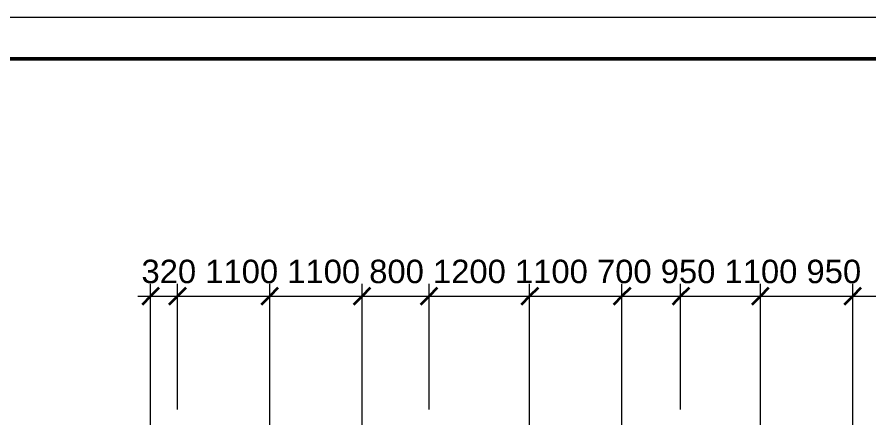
# Model space of a CAD drawing. Header units: millimetres. Extents: x -6983 to 114033, y -5968 to 36007.
# Drawn here: x -1908 to 8243, y 31232 to 36007 of the extents above; entities that cross this region are included whole.
import ezdxf

# ---------------------------------------------------------------- set-up
doc = ezdxf.new("R2010")
doc.units = ezdxf.units.MM
doc.layers.add('PDF _Геометрия', color=7, linetype='Continuous')
doc.layers.add('PDF _Текст', color=7, linetype='Continuous')
doc.styles.add('PDF Arial', font='arial.ttf')

msp = doc.modelspace()

# ---------------------------------------------------------------- linework, layer by layer
at = {"layer": 'PDF _Геометрия', "lineweight": 9}
for points in [[(-6983, 36007), (52378, 36007), (52378, -5968), (-6983, -5968)], [(-319, 29283), (-319, 32681), (-319, 32829)], [(3, 31331), (3, 32681), (3, 32829)], [(1103, 29283), (1103, 32681), (1103, 32829)], [(2203, 29283), (2203, 32681), (2203, 32829)], [(3003, 31331), (3003, 32681), (3003, 32829)], [(4200, 29283), (4200, 32681), (4200, 32829)], [(5300, 29283), (5300, 32681), (5300, 32829)], [(5999, 31331), (5999, 32681), (5999, 32829)], [(6951, 29283), (6951, 32681), (6951, 32829)], [(8051, 29283), (8051, 32681), (8051, 32829)], [(-467, 32681), (3, 32681), (1103, 32681), (2203, 32681), (3003, 32681), (4200, 32681), (5300, 32681), (5999, 32681), (6951, 32681), (8051, 32681), (8999, 32681), (11148, 32681), (11863, 32681), (12345, 32681), (13429, 32681), (14144, 32681), (17144, 32681), (17613, 32681)]]:
    msp.add_lwpolyline(points, dxfattribs=at)
at = {"layer": 'PDF _Геометрия', "lineweight": 50}
msp.add_lwpolyline([(51878, -5469), (51878, 35507), (-4994, 35507), (-4994, -5469)], close=True, dxfattribs=at)
at = {"layer": 'PDF _Геометрия', "lineweight": 35}
for points in [[(-217, 32782), (-319, 32681), (-416, 32579)], [(104, 32782), (3, 32681), (-99, 32579)], [(1200, 32782), (1103, 32681), (1001, 32579)], [(2300, 32782), (2203, 32681), (2101, 32579)], [(3100, 32782), (3003, 32681), (2901, 32579)], [(4302, 32782), (4200, 32681), (4099, 32579)], [(5402, 32782), (5300, 32681), (5199, 32579)], [(6100, 32782), (5999, 32681), (5901, 32579)], [(7048, 32782), (6951, 32681), (6849, 32579)], [(8148, 32782), (8051, 32681), (7949, 32579)]]:
    msp.add_lwpolyline(points, dxfattribs=at)

# ---------------------------------------------------------------- texts
at = {"layer": 'PDF _Текст', "insert": (-425, 32833), "char_height": 279.48, "attachment_point": 7, "style": 'PDF Arial'}
msp.add_mtext('320 1100 1100 800 1200 1100 700 950 1100 950', dxfattribs=at)

doc.saveas('drawing.dxf')
